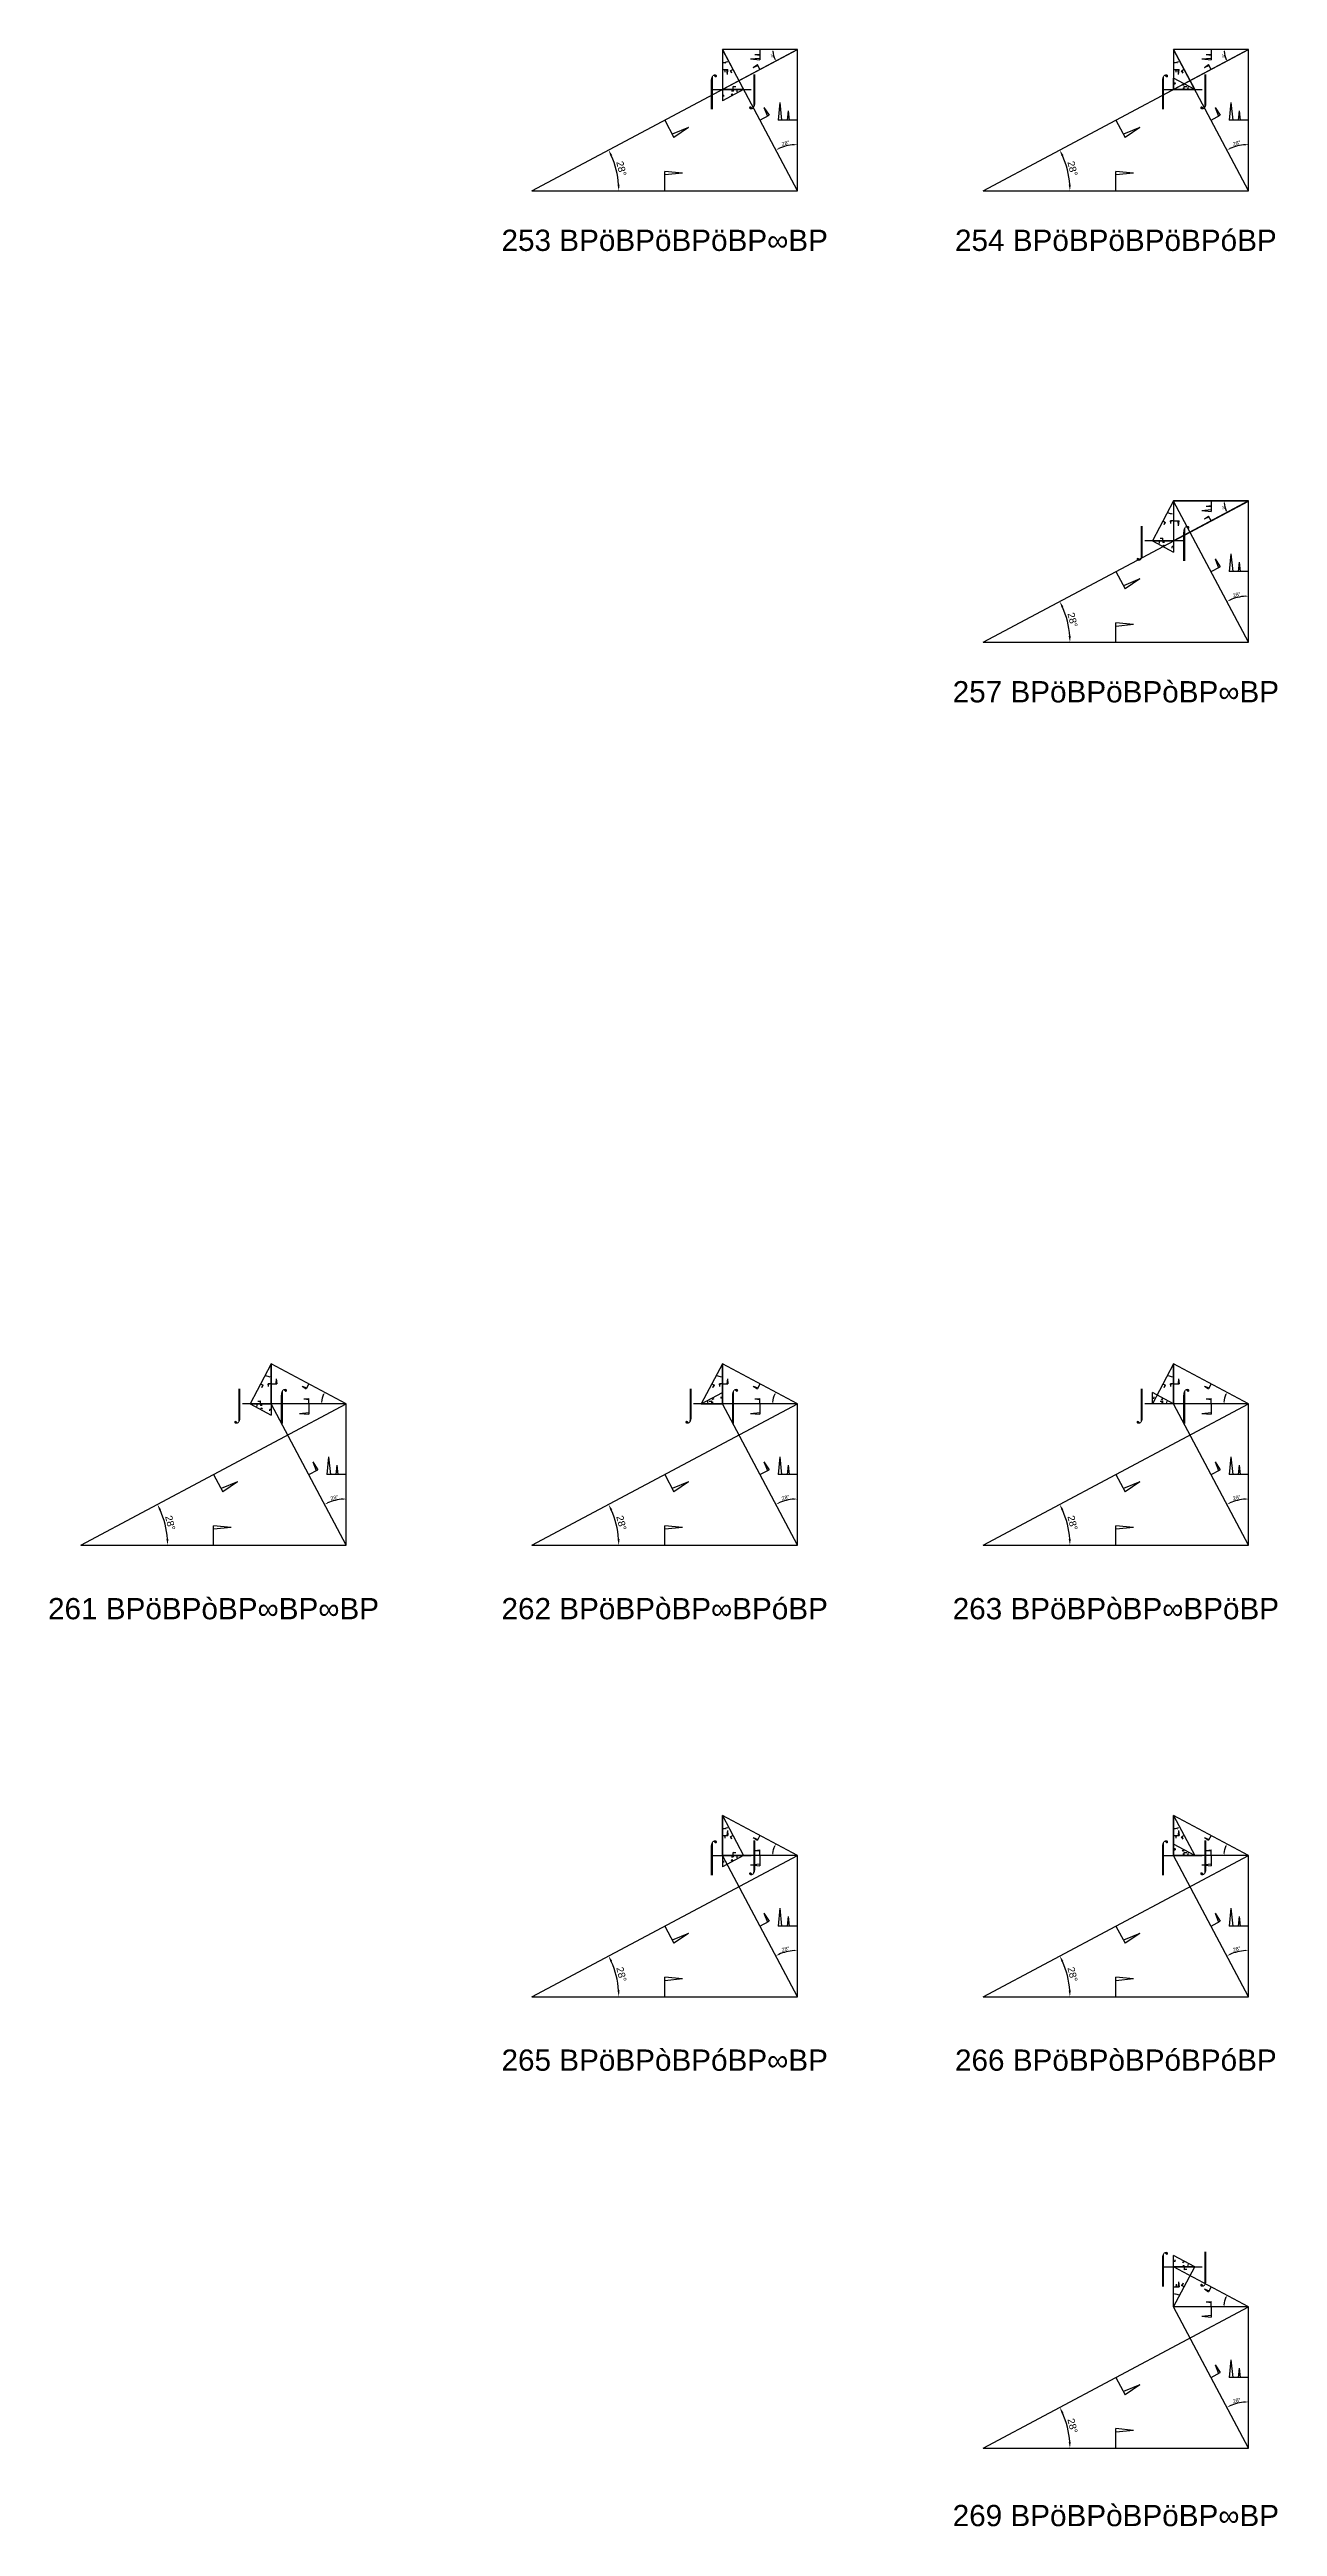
# Model space of a CAD drawing. Header units: millimetres. Extents: x 130908 to 599272, y -2842299 to 24518.
# Drawn here: x 256558 to 325916, y -2281333 to -2141522 of the extents above; entities that cross this region are included whole.
import ezdxf
from ezdxf.enums import TextEntityAlignment as Align

# ---------------------------------------------------------------- set-up
doc = ezdxf.new("R2010")
doc.units = ezdxf.units.MM
doc.header["$PDMODE"] = 35
doc.linetypes.add('DASHED', pattern=[19.05, 12.7, -6.35])
for name, color, linetype in [('BASE', 170, 'Continuous'), ('HYPOTENUSE', 20, 'Continuous'), ('PERPENDICULAR', 90, 'Continuous')]:
    doc.layers.add(name, color=color, linetype=linetype)
doc.styles.add('Arial', font='arial_0.ttf')
doc.dimstyles.new('ISO-25', dxfattribs={"dimtxt": 250, "dimasz": 100, "dimexe": 1.25, "dimexo": 0.625, "dimgap": 100, "dimtad": 1, "dimdec": 0, "dimtxsty": 'Arial', "dimcen": 2.5, "dimadec": 0, "dimazin": 0, "dimtfac": 1, "dimtdec": 0, "dimtmove": 0, "dimatfit": 3, "dimfxl": 1, "dimarcsym": 0})

# ---------------------------------------------------------------- blocks, each defined once
blk = doc.blocks.new('*D9')
at = {"color": 0, "lineweight": -2, "ltscale": 100, "transparency": 16777216}
blk.add_arc((0, 0), 4906, 4.08845, 23.91155, dxfattribs=at)
at = {"color": 0, "ltscale": 100, "transparency": 16777216}
for points in [[(4432, 1963), (4537, 2014), (4332, 2303)], [(4952, 352), (4835, 348), (4906, 0)]]:
    blk.add_solid(points, dxfattribs=at)
at = {"layer": 'Defpoints', "color": 0, "ltscale": 100, "transparency": 16777216}
for p in [(15000, 7976), (0, 0), (0, 0), (4841, 796), (15000, 0)]:
    blk.add_point(p, dxfattribs=at)
at = {"color": 0, "ltscale": 100, "transparency": 16777216, "insert": (5055, 1260), "char_height": 400, "attachment_point": 5, "rotation": 284, "style": 'Arial'}
blk.add_mtext('28°', dxfattribs=at)
blk = doc.blocks.new('SanjoyNathGeometrifyingTrigonometryFundamentalLockedSet')
at = {"color": 114, "linetype": 'DASHED', "ltscale": 100, "true_color": 0x139b48}
for p, q in [((14000, 4987.8), (13900, 3987.8)), ((14000, 4987.8), (14100, 3987.8)), ((15000, 3987.8), (13900, 3987.8))]:
    blk.add_line(p, q, dxfattribs=at)
at = {"color": 242, "linetype": 'DASHED', "ltscale": 100, "true_color": 0xcd2027}
for p, q in [((7500, 3987.8), (8016.4, 3016.6)), ((8852.4, 3574.3), (7922.5, 3193.2)), ((8852.4, 3574.3), (8016.4, 3016.6))]:
    blk.add_line(p, q, dxfattribs=at)
at = {"color": 159, "linetype": 'DASHED', "ltscale": 100, "true_color": 0x22346e}
for p, q in [((7500, 0), (7500, 1100)), ((8500, 1000), (7500, 1100)), ((8500, 1000), (7500, 900))]:
    blk.add_line(p, q, dxfattribs=at)
at = {"layer": 'BASE'}
blk.add_line((0, 0), (15000, 0), dxfattribs=at)
at = {"layer": 'HYPOTENUSE'}
blk.add_line((0, 0), (15000, 7975.6), dxfattribs=at)
at = {"layer": 'PERPENDICULAR'}
blk.add_line((15000, 0), (15000, 7975.6), dxfattribs=at)
at = {"color": 4, "ltscale": 100}
dim = blk.add_angular_dim_2l(base=(4841, 795.6), line1=((0, 0), (15000, 0)), line2=((0, 0), (15000, 7975.6)), dimstyle='ISO-25', override={"dimtxt": 400, "dimasz": 350, "dimgap": 100}, dxfattribs=at)
dim.commit()
dim.dimension.update_dxf_attribs({"geometry": '*D9', "text_midpoint": (5055.4, 1260.5)})

msp = doc.modelspace()

# ---------------------------------------------------------------- linework, layer by layer
at = {"linetype": 'DASHED', "ltscale": 70}
for p, q in [((293964, -2143777), (296362, -2143777)), ((319447, -2143777), (321845, -2143777)), ((320646, -2169260), (318248, -2169260)), ((269681, -2217971), (267283, -2217971)), ((295163, -2217971), (292766, -2217971)), ((320646, -2217971), (318248, -2217971)), ((293964, -2243454), (296362, -2243454)), ((319447, -2243454), (321845, -2243454)), ((319447, -2266682), (321845, -2266682))]:
    msp.add_line(p, q, dxfattribs=at)

# ---------------------------------------------------------------- block references
at = {"linetype": 'DASHED'}
for p in [(283805, -2149498), (309287, -2149498), (309287, -2174981), (258322, -2225947), (283805, -2225947), (309287, -2225947), (283805, -2251429), (309287, -2251429), (309287, -2276912)]:
    msp.add_blockref('SanjoyNathGeometrifyingTrigonometryFundamentalLockedSet', p, dxfattribs=at)
at = {"linetype": 'DASHED', "ltscale": 100}
for p, xscale, yscale, zscale, rotation in [((298805, -2149498), 0.53170943166148, 0.53170943166148, 0.53170943166148, 90.00000000000001), ((298805, -2141522), 0.282714919717775, 0.282714919717775, 0.282714919717775, 180), ((294564, -2141522), 0.150322189285358, 0.150322189285358, 0.150322189285358, 270), ((324287, -2149498), 0.53170943166148, 0.53170943166148, 0.53170943166148, 90.00000000000001), ((324287, -2141522), 0.282714919717775, 0.282714919717775, 0.282714919717775, 180), ((320047, -2141522), 0.150322189285358, 0.150322189285358, 0.150322189285358, 270), ((295763, -2143777), 0.07992772583102702, 0.07992772583102702, 0.07992772583102702, 180), ((320047, -2167005), -0.150322189285358, 0.150322189285358, 0.150322189285358, 90), ((324287, -2174981), 0.53170943166148, 0.53170943166148, 0.53170943166148, 90.00000000000001), ((324287, -2167005), 0.282714919717775, 0.282714919717775, 0.282714919717775, 180), ((318848, -2169260), -0.07992772583102702, 0.07992772583102702, 0.07992772583102702, 180), ((269081, -2215716), -0.150322189285358, 0.150322189285358, 0.150322189285358, 90), ((294564, -2215716), -0.150322189285358, 0.150322189285358, 0.150322189285358, 90), ((320047, -2215716), -0.150322189285358, 0.150322189285358, 0.150322189285358, 90), ((267882, -2217971), -0.07992772583102702, 0.07992772583102702, 0.07992772583102702, 180), ((273322, -2225947), 0.53170943166148, 0.53170943166148, 0.53170943166148, 90.00000000000001), ((298805, -2225947), 0.53170943166148, 0.53170943166148, 0.53170943166148, 90.00000000000001), ((324287, -2225947), 0.53170943166148, 0.53170943166148, 0.53170943166148, 90.00000000000001), ((294564, -2241199), 0.150322189285358, 0.150322189285358, 0.150322189285358, 270), ((320047, -2241199), 0.150322189285358, 0.150322189285358, 0.150322189285358, 270), ((298805, -2251429), 0.53170943166148, 0.53170943166148, 0.53170943166148, 90.00000000000001), ((295763, -2243454), 0.07992772583102702, 0.07992772583102702, 0.07992772583102702, 180), ((324287, -2251429), 0.53170943166148, 0.53170943166148, 0.53170943166148, 90.00000000000001), ((320047, -2268937), -0.150322189285358, 0.150322189285358, 0.150322189285358, 270), ((324287, -2276912), 0.53170943166148, 0.53170943166148, 0.53170943166148, 90.00000000000001)]:
    msp.add_blockref('SanjoyNathGeometrifyingTrigonometryFundamentalLockedSet', p, dxfattribs=dict(at, xscale=xscale, yscale=yscale, zscale=zscale, rotation=rotation))
for p, xscale, yscale, zscale in [((321246, -2143777), -0.07992772583102702, 0.07992772583102702, 0.07992772583102702), ((273322, -2217971), -0.282714919717773, 0.282714919717773, 0.282714919717773), ((298805, -2217971), -0.282714919717773, 0.282714919717773, 0.282714919717773), ((324287, -2217971), -0.282714919717773, 0.282714919717773, 0.282714919717773), ((293365, -2217971), 0.07992772583102702, 0.07992772583102702, 0.07992772583102702), ((320047, -2217971), -0.07992772583102702, 0.07992772583102702, 0.07992772583102702), ((298805, -2243454), -0.282714919717773, 0.282714919717773, 0.282714919717773), ((324287, -2243454), -0.282714919717773, 0.282714919717773, 0.282714919717773), ((321246, -2243454), -0.07992772583102702, 0.07992772583102702, 0.07992772583102702), ((321246, -2266682), -0.07992772583102702, 0.07992772583102702, 0.07992772583102702), ((324287, -2268937), -0.282714919717773, 0.282714919717773, 0.282714919717773)]:
    msp.add_blockref('SanjoyNathGeometrifyingTrigonometryFundamentalLockedSet', p, dxfattribs=dict(at, xscale=xscale, yscale=yscale, zscale=zscale))

# ---------------------------------------------------------------- texts
at = {"linetype": 'DASHED', "ltscale": 100, "style": 'Arial'}
for s, p in [('⌠', (293964, -2143777)), ('⌡', (296362, -2143777)), ('⌠', (319447, -2143777)), ('⌡', (321845, -2143777)), ('253 BPöBPöBPöBP∞BP', (291305, -2152290)), ('254 BPöBPöBPöBPóBP', (316787, -2152290)), ('⌡', (318248, -2169260)), ('⌠', (320646, -2169260)), ('257 BPöBPöBPòBP∞BP', (316787, -2177772)), ('⌡', (267283, -2217971)), ('⌠', (269681, -2217971)), ('⌡', (292766, -2217971)), ('⌠', (295163, -2217971)), ('⌡', (318248, -2217971)), ('⌠', (320646, -2217971)), ('261 BPöBPòBP∞BP∞BP', (265822, -2229527)), ('262 BPöBPòBP∞BPóBP', (291305, -2229527)), ('263 BPöBPòBP∞BPöBP', (316787, -2229527)), ('⌠', (293964, -2243454)), ('⌡', (296362, -2243454)), ('⌠', (319447, -2243454)), ('⌡', (321845, -2243454)), ('265 BPöBPòBPóBP∞BP', (291305, -2255010)), ('266 BPöBPòBPóBPóBP', (316787, -2255010)), ('⌠', (319447, -2266682)), ('⌡', (321845, -2266682)), ('269 BPöBPòBPöBP∞BP', (316787, -2280716))]:
    msp.add_text(s, height=1200, dxfattribs=at).set_placement(p, align=Align.MIDDLE_CENTER)

doc.saveas('drawing.dxf')
